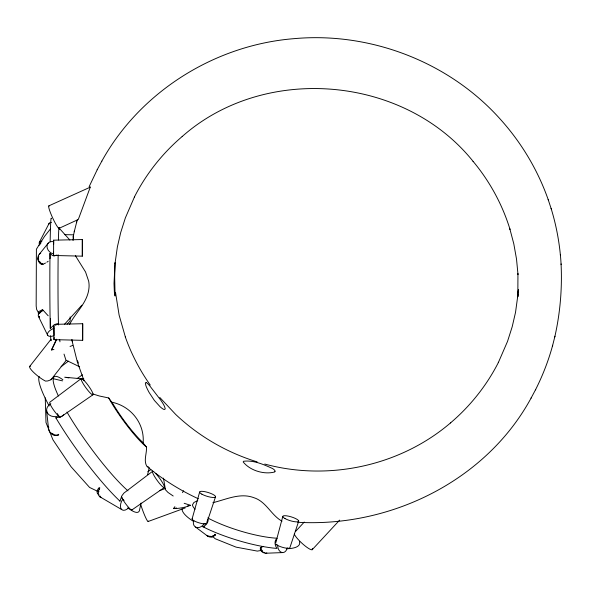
<?xml version="1.0" encoding="UTF-8"?>
<svg xmlns="http://www.w3.org/2000/svg" width="591" height="591" viewBox="0 0 591 591"><rect width="100%" height="100%" fill="white"/><g stroke="black" fill="none" stroke-linecap="round" stroke-linejoin="round"><path stroke-width="0.89" d="M38.127 257.661C36.479 259.708 41.045 266.149 42.131 263.586M49.939 258.695L49.991 253.421L52.348 255.43L54.062 255.999L56.906 255.105M58.036 324.127L57.201 323.713L54.35 324.607L50.316 328.456L50.434 318.372M56.234 255.305L54.69 255.497L82.319 256.162L82.334 239.547L53.626 240.182L53.589 255.342L53.559 252.202M53.663 244.327L53.7 241.697A7.144 5.681 38.9 0 0 47.014 246.366A7.144 5.681 38.9 0 0 53.537 253.953M54.069 334.757L53.892 325.848L53.973 339.64L82.674 340.335L82.696 323.72L57.578 324.282L54.985 325.301M50.154 241.697L50.22 238.166A61.353 1.278 -89.9 0 1 51.365 218.685M70.137 316.916L70.166 321.002L67.086 324.193M54.084 337.498L53.973 339.64M208.069 519.829C208.298 523.02 205.638 525.65 202.839 526.714L207.16 528.834A61.353 14.627 17.1 0 0 272.495 547.99L276.965 548.455C275.192 546.01 274.217 542.464 275.849 539.709L276.98 538.756M115.068 262.899L114.684 277.526L115.075 296.032L114.388 292.39L114.019 283.473L115.075 262.84M92.794 393.946L99.391 396L108.729 397.965L112.896 403.756A38.555 6.22 54.2 0 0 142.217 441.876L146.442 446.988C147.078 453.134 143.155 461.039 147.056 466.506M518.034 294.037L517.827 296.793L517.945 273.707L517.989 274.387L516.512 259.043L513.801 243.847L509.863 228.909L509.989 229.308C502.365 204.516 489.71 181.319 473.11 161.387L473.273 161.579C404.421 75.456 264.746 63.444 182.183 136.514L182.375 136.351C162.606 153.15 146.162 173.843 134.408 196.973L134.6 196.596L125.373 217.872L120.69 232.588L117.373 246.949L115.046 263.32M518.034 293.971L515.529 312.358L512.212 326.705L507.529 341.399L498.309 362.652L498.501 362.268C486.748 385.398 470.303 406.091 450.534 422.89L450.726 422.728C400.425 465.878 328.596 481.443 264.768 464.053M518.152 292.863L518.447 289.457L518.108 293.121M98.793 491.83L98.882 491.062M206.791 522.621L207.663 519.519M74.414 231.029L73.21 236.673L73.587 238.217M59.964 341.827L59.706 339.847M64.027 354.098L66.059 360.554L50.989 379.732L47.849 380.936L45.551 381.106A12.537 2.571 38.2 0 1 33.111 371.872A12.537 2.571 38.2 0 1 30.651 366.117M92.846 394.847A10.025 1.618 54.2 0 1 82.696 382.865A10.025 1.618 54.2 0 1 85.732 382.296A10.025 1.618 54.2 0 1 92.846 394.847L61.191 416.721L55.894 417.881A84.158 13.586 54.2 0 0 119.907 501.094L121.938 495.694L123.947 493.057L152.692 471.241M73.055 240.537L73.247 236.378M275.746 542.848L282.793 516.453M39.501 317.301A7.144 3.435 -26.1 0 1 42.611 310.438L43.091 310.216L42.19 311.021M82.334 239.547L82.319 256.162M82.696 323.72L82.674 340.335M554.786 336.929C560.187 313.038 562.285 288.356 561.066 263.896M38.555 256.982L38.725 256.221M39.058 245.354L39.856 243.839M140.606 505.261L139.683 509.279A84.158 13.586 54.2 0 1 127.789 507.854M147.647 474.558L149.257 467.577M535.461 389.868L535.682 389.462C542.789 375.337 548.537 360.532 552.674 345.27M76.534 222.659L77.428 219.483M74.23 231.761L76.712 221.935M552.496 345.971L554.964 336.22M148.326 521.099A12.537 1.315 69.9 0 1 145.563 517.398A12.537 1.315 69.9 0 1 140.872 505.002L141.05 503.007M192.097 518.913L199.64 492.067M207.537 520.826L215.56 496.736M298.721 521.122L289.908 547.598A7.646 1.825 17.1 0 1 284.323 547.798A7.646 1.825 17.1 0 1 276.16 544.518L275.768 544.148L277.637 545.257A7.144 4.942 87.8 0 0 281.818 552.467A7.144 4.942 87.8 0 0 287.285 547.842M69.62 324.415C75.729 312.24 87.498 302.599 88.938 288.334A25.347 24.667 6.1 0 0 88.657 281.146L85.555 271.993L75.404 255.711M99.406 489.392L99.716 488.543M275.938 540.883L276.492 539.531M89.145 186.645L97.397 169.351M56.47 339.182L51.461 349.975L53.951 349.48M49.252 206.045A12.345 1.514 65.4 0 0 51.949 216.35A12.345 1.514 65.4 0 0 59.078 228.325L59.203 227.808M39.427 242.118L49.142 223.309M66.207 360.266L79.652 366.797M101.63 161.52L101.844 161.114C140.244 91.531 215.183 44.872 294.133 38.651C370.328 31.729 449.064 61.922 500.171 119.05L500.348 119.249C521.343 142.542 537.751 169.957 548.167 199.544L548.308 199.98M297.738 522.281C390.392 527.527 486.12 480.83 531.065 398.127L531.279 397.721M531.065 398.127L535.682 389.462M97.183 169.757L101.844 161.114M99.768 487.671L99.273 488.565A8.621 4.942 -59.7 0 0 100.965 497.275M183.646 490.789L182.479 492.613M51.461 349.975L51.978 349.059A12.345 1.049 -65.3 0 0 56.522 339.67M59.078 228.325L78.278 219.512L90.275 187.155L48.809 205.875M184.178 503.288L190.272 505.253L189.6 505.608A12.345 2.925 -9 0 1 174.7 508.578L173.473 508.57L174.892 506.679M50.989 379.732L51.498 378.986M39.479 313.385L41.045 311.789M99.022 487.723C97.449 489.407 96.045 492.355 98.054 494.261L99.059 494.778M29.86 366.213L51.048 339.241M50.597 228.71L44.443 236.518L36.398 249.195L36.169 306.042L36.657 309.536L38.518 312.713M39.235 254.315L48.322 243.041M215.567 534.412L215.227 534.818A7.144 5.408 -53.1 0 1 206.798 535.35M89.655 187.502L90.15 186.904M215.176 534.249L214.43 534.907M64.626 324.171L81.839 305.229M295.611 531.375L304.262 522.06M312.188 549.711L339.648 520.11M63.747 414.801L61.575 416.478M61.095 366.679L68.408 361.167M81.336 378.491L49.888 402.19A9.227 1.492 54.2 0 0 52.894 409.031A9.227 1.492 54.2 0 0 59.883 417.054L60.186 417.15M46.859 262.241L48.189 261.266M77.229 378.439L82.489 374.797M147.809 471.721L150.816 469.638M131.83 509.989L164.202 487.597A10.025 1.618 54.2 0 0 157.088 475.046A10.025 1.618 54.2 0 0 154.052 475.615A10.025 1.618 54.2 0 0 164.202 487.597M39.863 243.832L40.868 243.219M40.713 253.28A7.144 5.681 38.9 0 0 37.994 258.614A7.144 5.681 38.9 0 0 42.412 264.473L45.537 263.047M70.041 346.452L72.715 345.44M213.314 535.719L212.295 536.14M197.756 500.629L193.9 502.483L192.385 504.987L192.962 506.472A53.168 12.67 17.1 0 0 195.082 509.169M266.873 552.969A7.144 4.942 87.8 0 1 260.638 548.138L260.579 547.606L263.497 546.365M159.555 490.633L165.591 488.432M148.156 521.491L185.205 507.95M42.899 310.334A2.482 0.938 58.9 0 0 42.286 309.795L38.954 311.479L38.319 312.476L38.393 314.168M58.516 435.072C55.739 436.188 52.163 435.397 50.649 432.642M187.665 505.844L190.272 505.253M58.11 434.459L58.745 434.319M212.908 502.668C226.213 499.513 240.079 492.48 253.82 497.674C266.26 501.523 271.21 515.3 282.01 521.173M41.784 241.512L39.878 242.465L39.944 244.371M173.473 508.57L176.635 508.009M260.904 550.48L257.344 551.107L236.082 547.133L215.19 538.741L212.465 536.273M211.43 536.414L209.051 536.236M147.521 466.617L148.238 466.58M286.554 548.758L289.065 548.64A61.353 14.627 17.1 0 0 299.511 541.733M265.344 553.257L282.594 552.585M64.353 234.62L73.321 234.834M146.14 382.547L145.349 383.034L145.881 385.627A16.622 2.541 57.6 0 0 149.095 392.431L154.377 400.439L160.161 406.815A16.622 2.896 50.8 0 0 164.283 409.556L165.273 408.928L164.542 406.468A16.622 2.815 50.8 0 0 160.722 400.107L149.656 385.724A16.622 2.541 57.6 0 0 146.169 382.517M262.5 552.083C261 551.831 258.91 547.488 261.392 548.167M64.678 377.213L83.915 379.038M260.313 548.056L260.239 548.049A2.482 0.687 -7.2 0 1 260.956 547.672L260.978 547.864M202.839 526.714L204.767 526.958M66.17 377.442L68.888 377.893M260.579 547.606L260.956 547.672M52.776 378.595L62.557 380.892M173.2 496.004L167.999 492.451L165.473 489.784L163.456 478.119M264.059 552.363L264.702 552.555M257.122 461.867C226.833 452.558 198.709 436.254 175.704 414.446L159.784 397.455M112.009 402.242C130.855 406.187 144.647 423.304 143.155 442.725M209.857 536.584L212.465 537.02L215.479 534.921A2.482 0.783 38.2 0 0 215.279 534.404M57.578 324.282L58.236 324.562M42.899 264.657L41.991 263.667M198.48 498.834C183.358 491.852 168.982 483.275 155.647 473.295M215.412 534.892L214.747 534.537M97.781 491.387L89.581 487.435L71.009 466.698L52.954 439.822L45.995 422.55L45.248 397.839M99.931 496.063L100.381 496.307M52.429 433.417L53.005 433.75M99.569 496.61L121.753 509.597M193.818 521.617L191.285 519.962A61.353 14.627 17.1 0 1 182.072 508.785M195.591 527.076L208.076 536.458M147.225 466.676L152.825 471.108M207.825 535.549L208.372 535.993M57.393 413.604L58.716 415.946L60.156 417.106M146.442 446.988L145.541 446.242A42.426 6.848 54.2 0 1 109.564 399.486L108.729 397.965M132.066 509.649A9.227 1.492 54.2 0 1 127.789 506.487A9.227 1.492 54.2 0 1 121.65 497.356C120.837 495.295 123.098 500.57 124.132 500.378M38.984 316.274L39.597 316.82M40.831 262.84L40.04 261.946M55.783 417.697L56.285 418.206M43.091 310.216L48.196 315.786M69.864 240.035L58.893 227.831A53.168 1.108 -89.9 0 0 58.406 239.99M262.781 551.477L261.673 549.903M150.254 385.066C139.794 370.262 131.357 354.031 125.314 336.944L125.469 337.365L119.116 315.121L115.504 292.331M119.537 500.429L120.025 501.205M38.533 316.621L47.753 335.444M77.517 360.776L78.418 363.118M83.988 380.641L77.332 361.936L71.806 339.832M551.085 208.431L551.233 208.874C556.759 226.974 560.061 245.73 561.118 264.628M548.167 199.544L551.233 208.874M72.058 339.832L72.464 341.724M38.533 258.57L38.681 259.405M53.626 240.182L53.707 241.276M46.63 410.782L48.588 429.192M42.286 309.847L42.338 310.43M560.357 254.595L560.416 255.319M50.567 335.688L50.641 337.143A61.353 1.278 -89.9 0 0 51.254 340.076M50.117 258.193L49.991 253.421M50.316 328.456L50.228 324.828A61.353 1.278 -89.9 0 1 49.939 258.71M49.134 405.958A84.158 13.586 54.2 0 1 39.183 376.423M127.959 490.833A74.769 12.071 54.2 0 1 66.982 412.075M58.406 395.985A74.769 12.071 54.2 0 1 62.897 379.754M128.653 507.78A8.621 4.942 -59.7 0 1 121.221 508.999A8.621 4.942 -59.7 0 1 122.758 499.188M58.716 415.946A8.621 6.966 -6.1 0 1 47.531 413.183A8.621 6.966 -6.1 0 1 50.856 403.838M58.081 435.02A8.621 6.966 -6.1 0 1 48.721 427.005M276.943 538.231A53.168 12.67 17.1 0 1 207.766 517.945M192.385 518.506A7.646 1.825 17.1 0 0 196.478 521.949A7.646 1.825 17.1 0 0 205.69 523.848L206.119 523.715L204.161 523.707A7.144 5.408 -53.1 0 1 196.382 527.416A7.144 5.408 -53.1 0 1 193.73 520.398M312.299 548.374A12.345 2.394 42.9 0 1 305.082 545.921A12.345 2.394 42.9 0 1 294.266 534.042M59.425 227.816A53.168 1.108 -89.9 0 1 59.528 229.33M58.502 324.984A53.168 1.108 -89.9 0 1 58.154 254.78M42.855 264.177A2.482 1.381 -73.4 0 1 42.094 264.48M54.106 335.673A7.144 3.428 -26.1 0 1 47.391 334.425A7.144 3.428 -26.1 0 1 53.855 328.33M48.861 224.329A7.144 3.317 27.3 0 1 51.454 222.356M39.501 244.386A7.144 3.317 27.3 0 1 41.732 241.165M275.022 471.271L274.645 472.002C264.014 474.824 249.956 470.532 243.174 461.94L243.536 461.276C253.399 459.961 263.549 464.43 272.451 468.493A16.57 3.974 11.9 0 1 275.022 471.271M285.01 518.566A8.311 1.98 17.1 0 0 298.403 521.565A8.311 1.98 17.1 0 0 288.859 516.238A8.311 1.98 17.1 0 0 285.01 518.566M201.849 494.172A8.311 1.98 17.1 0 0 215.25 497.179A8.311 1.98 17.1 0 0 205.705 491.845A8.311 1.98 17.1 0 0 201.849 494.172"/></g></svg>
